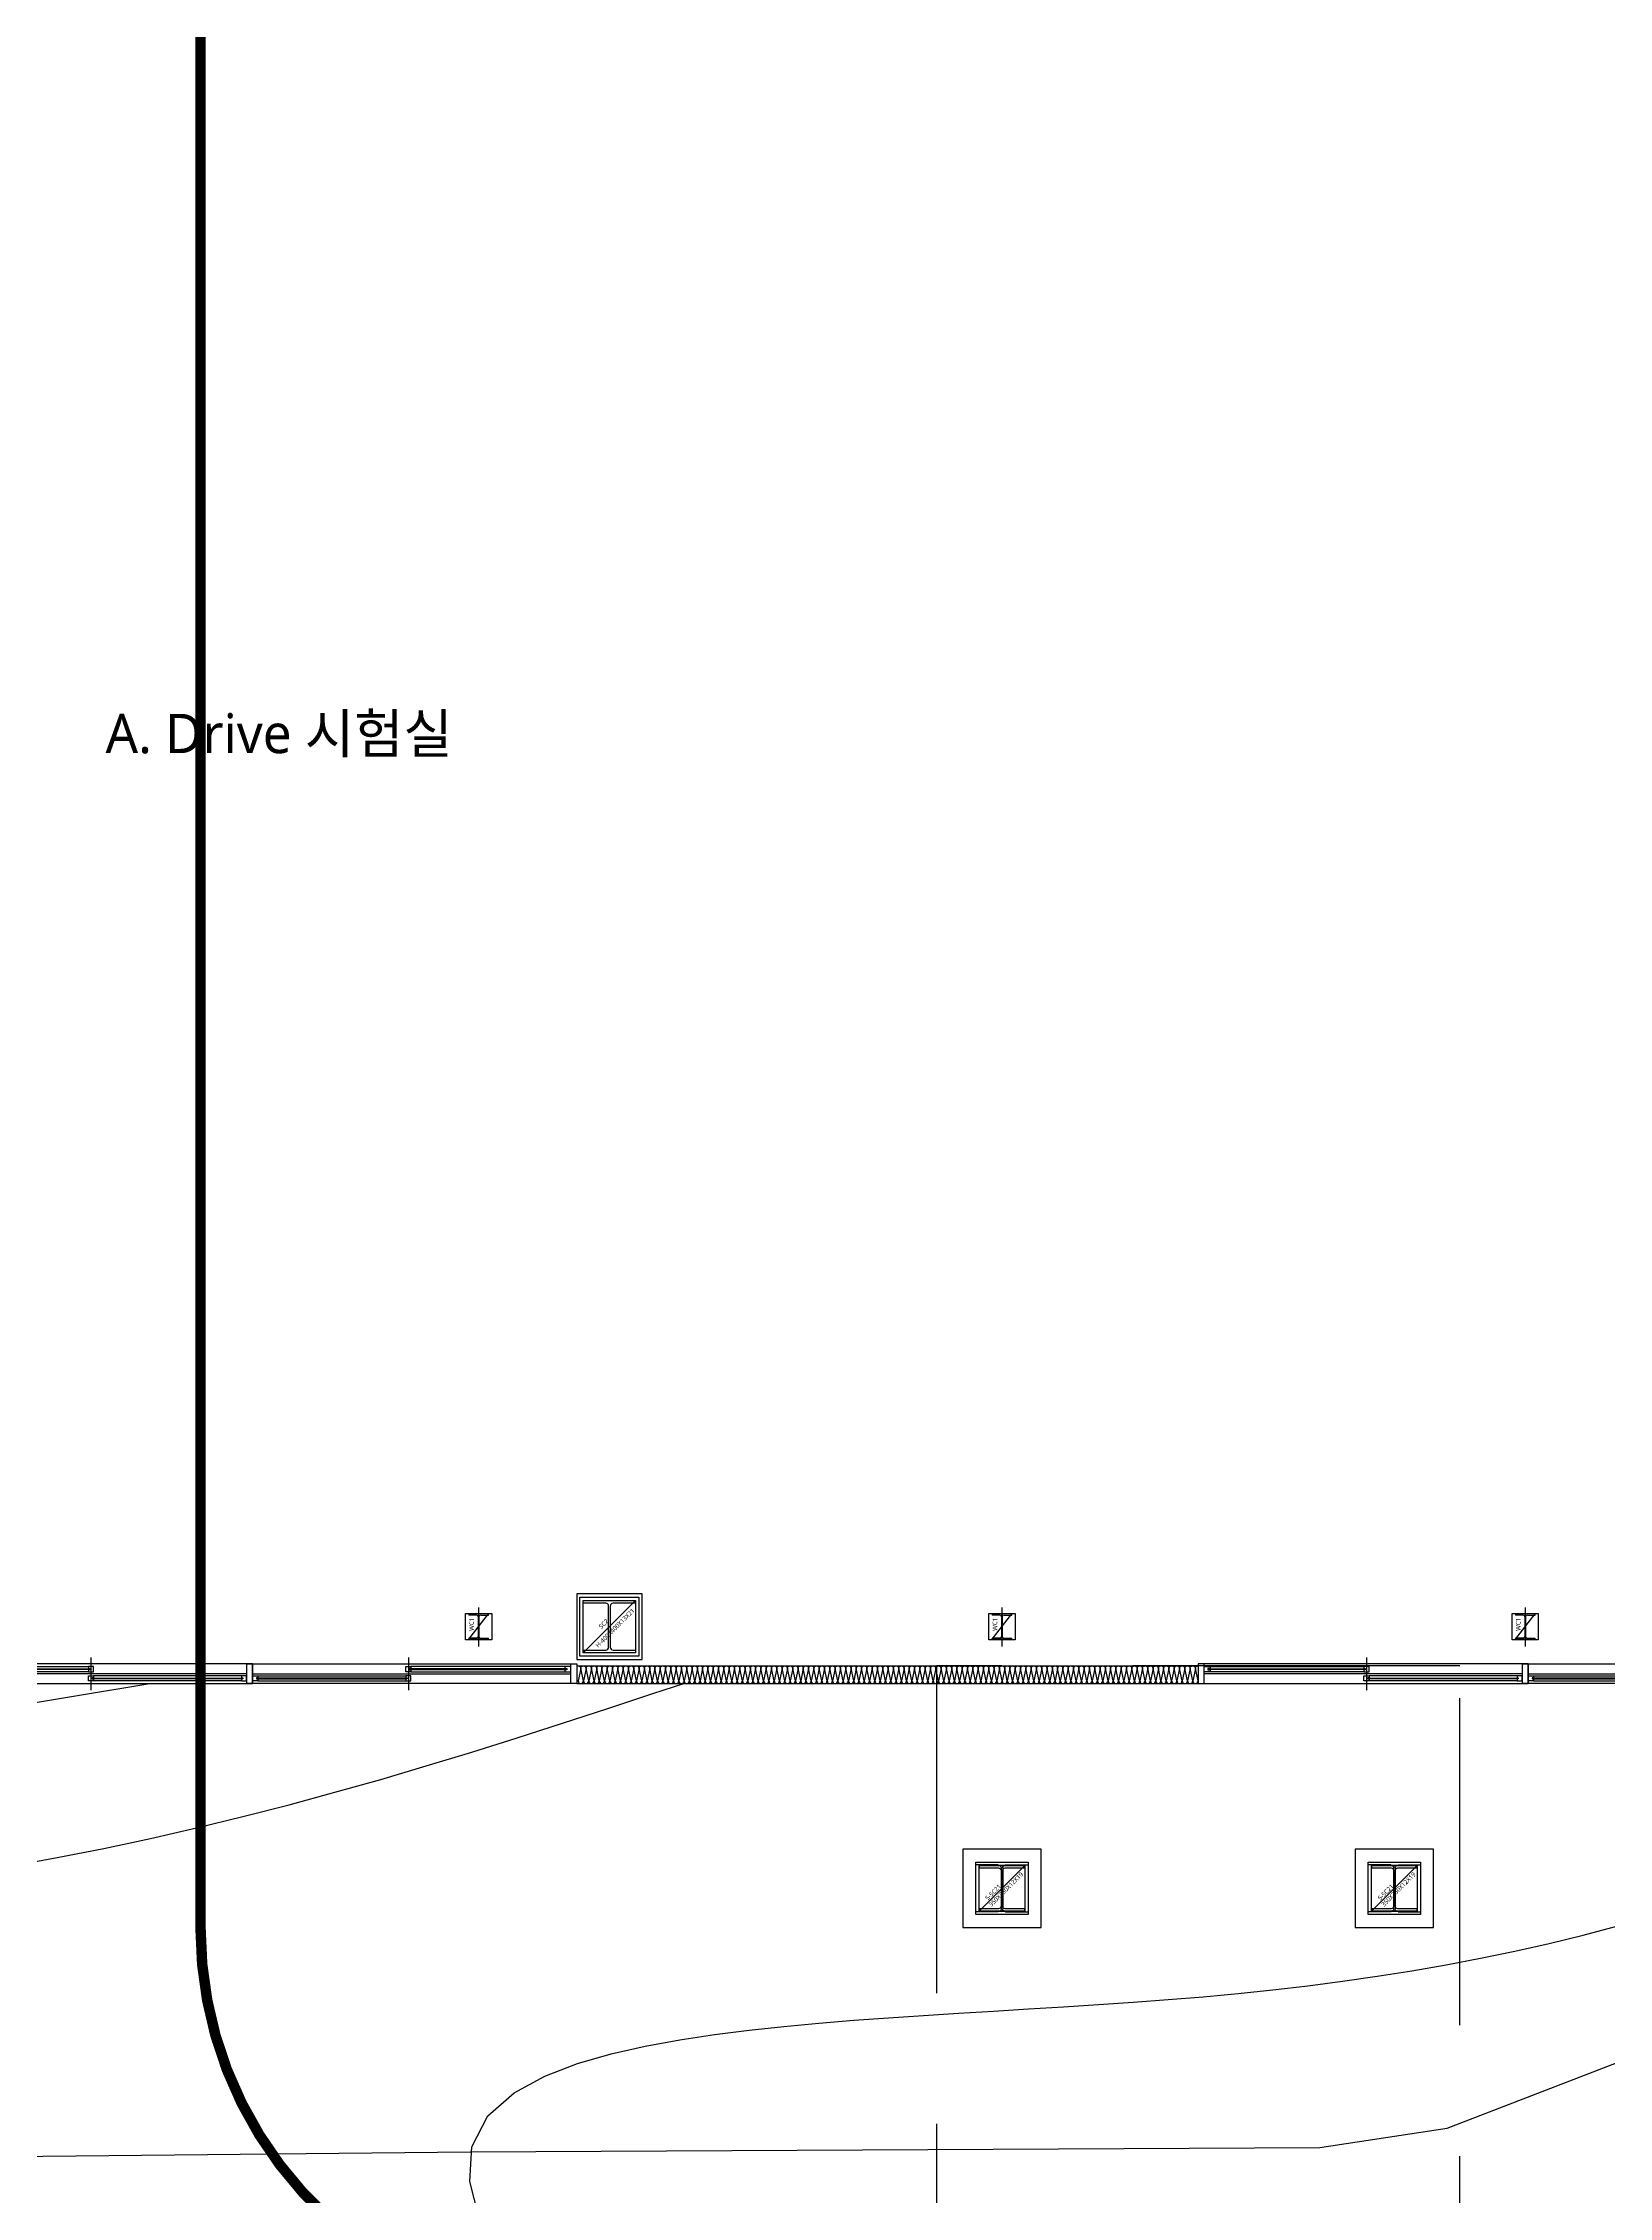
# Model space of a CAD drawing. Header units: millimetres. Extents: x 0 to 420500, y 0 to 297000.
# Drawn here: x 179441 to 191409, y 203396 to 219853 of the extents above; entities that cross this region are included whole.
import ezdxf
from ezdxf.enums import TextEntityAlignment as Align
from ezdxf.xclip import XClip

# ---------------------------------------------------------------- set-up
doc = ezdxf.new("R2010")
doc.units = ezdxf.units.MM
doc.header["$LTSCALE"] = 5000
doc.header["$XCLIPFRAME"] = 0
doc.linetypes.add('DASH', pattern=[0.35, 0.25, -0.1])
doc.layers.add('arch', color=8, linetype='Continuous')
doc.layers.add('TRAY', color=3, linetype='Continuous')
doc.layers.add('TXT-1', color=137, linetype='Continuous', plot=False)
doc.styles.add('스타일1', font='malgun.ttf')

# ---------------------------------------------------------------- blocks, each defined once
blk = doc.blocks.new('XR-현황측량도')
at = {"color": 0}
blk.add_lwpolyline([(151690, 74037), (154883, 74051), (162789, 74142), (171655, 74152), (178948, 74224), (185441, 74258), (186412, 74405), (193068, 76972, 0.271364), (196517, 81929), (196870, 86053), (196859, 91789), (196871, 109951), (196867, 116558), (196605, 121601), (196793, 126063), (196775, 130633), (196750, 139290), (196674, 147914), (196020, 149938)], format="xyb", dxfattribs=at)
blk.add_lwpolyline([(154883, 74051), (160043, 76594), (166254, 77087), (174070, 77402), (176496, 77803)], dxfattribs=at)
for points, elevation in [([(175431, 76408), (175788, 76474), (175788, 76474), (176145, 76544), (176145, 76544), (176501, 76620), (176501, 76620), (176855, 76701), (176855, 76701), (177209, 76787), (177209, 76787), (177561, 76877), (177561, 76877), (177912, 76972), (177912, 76972), (178262, 77071), (178262, 77071), (178610, 77174), (178610, 77174), (178958, 77280), (178958, 77280), (179305, 77389), (179305, 77389), (179651, 77500), (179651, 77500), (179997, 77612), (179997, 77612), (180343, 77726), (180343, 77726), (180579, 77803)], 93000), ([(179009, 73739), (178944, 73999), (178944, 73999), (178957, 74264), (178957, 74264), (179080, 74500), (179080, 74500), (179281, 74676), (179281, 74676), (179516, 74803), (179516, 74803), (179766, 74899), (179766, 74899), (180023, 74973), (180023, 74973), (180284, 75033), (180284, 75033), (180547, 75081), (180547, 75081), (180812, 75121), (180812, 75121), (181077, 75155), (181077, 75155), (181344, 75183), (181344, 75183), (181610, 75208), (181610, 75208), (181877, 75230), (181877, 75230), (182144, 75250), (182144, 75250), (182411, 75268), (182411, 75268), (182678, 75285), (182678, 75285), (182945, 75301), (182945, 75301), (183213, 75317), (183213, 75317), (183480, 75333), (183480, 75333), (183747, 75350), (183747, 75350), (184014, 75368), (184014, 75368), (184281, 75388), (184281, 75388), (184548, 75410), (184548, 75410), (184815, 75435), (184815, 75435), (185081, 75463), (185081, 75463), (185347, 75494), (185347, 75494), (185612, 75529), (185612, 75529), (185877, 75567), (185877, 75567), (186142, 75609), (186142, 75609), (186405, 75655), (186405, 75655), (186668, 75705), (186668, 75705), (186931, 75759), (186931, 75759), (187192, 75818), (187192, 75818), (187452, 75881), (187452, 75881), (187711, 75949)], 92000)]:
    blk.add_lwpolyline(points, dxfattribs=dict(at, elevation=elevation))
blk = doc.blocks.new('*U58')
at = {"color": 0}
for points in [[(-39048, 0, -0.414214), (-39063, 15), (-39048, 85, 1), (-39078, 85), (-39063, 15, -0.414214), (-39078, 0, 0.414214)], [(-39018, 0, -0.414214), (-39033, 15), (-39018, 85, 1), (-39048, 85), (-39033, 15, -0.414214), (-39048, 0, 0.414214)], [(-38988, 0, -0.414214), (-39003, 15), (-38988, 85, 1), (-39018, 85), (-39003, 15, -0.414214), (-39018, 0, 0.414214)], [(-38958, 0, -0.414214), (-38973, 15), (-38958, 85, 1), (-38988, 85), (-38973, 15, -0.414214), (-38988, 0, 0.414214)], [(-38928, 0, -0.414214), (-38943, 15), (-38928, 85, 1), (-38958, 85), (-38943, 15, -0.414214), (-38958, 0, 0.414214)], [(-38898, 0, -0.414214), (-38913, 15), (-38898, 85, 1), (-38928, 85), (-38913, 15, -0.414214), (-38928, 0, 0.414214)], [(-38868, 0, -0.414214), (-38883, 15), (-38868, 85, 1), (-38898, 85), (-38883, 15, -0.414214), (-38898, 0, 0.414214)], [(-38838, 0, -0.414214), (-38853, 15), (-38838, 85, 1), (-38868, 85), (-38853, 15, -0.414214), (-38868, 0, 0.414214)], [(-38808, 0, -0.414214), (-38823, 15), (-38808, 85, 1), (-38838, 85), (-38823, 15, -0.414214), (-38838, 0, 0.414214)], [(-38778, 0, -0.414214), (-38793, 15), (-38778, 85, 1), (-38808, 85), (-38793, 15, -0.414214), (-38808, 0, 0.414214)], [(-38748, 0, -0.414214), (-38763, 15), (-38748, 85, 1), (-38778, 85), (-38763, 15, -0.414214), (-38778, 0, 0.414214)], [(-38718, 0, -0.414214), (-38733, 15), (-38718, 85, 1), (-38748, 85), (-38733, 15, -0.414214), (-38748, 0, 0.414214)], [(-38688, 0, -0.414214), (-38703, 15), (-38688, 85, 1), (-38718, 85), (-38703, 15, -0.414214), (-38718, 0, 0.414214)], [(-38658, 0, -0.414214), (-38673, 15), (-38658, 85, 1), (-38688, 85), (-38673, 15, -0.414214), (-38688, 0, 0.414214)], [(-38628, 0, -0.414214), (-38643, 15), (-38628, 85, 1), (-38658, 85), (-38643, 15, -0.414214), (-38658, 0, 0.414214)], [(-38598, 0, -0.414214), (-38613, 15), (-38598, 85, 1), (-38628, 85), (-38613, 15, -0.414214), (-38628, 0, 0.414214)], [(-38568, 0, -0.414214), (-38583, 15), (-38568, 85, 1), (-38598, 85), (-38583, 15, -0.414214), (-38598, 0, 0.414214)], [(-38538, 0, -0.414214), (-38553, 15), (-38538, 85, 1), (-38568, 85), (-38553, 15, -0.414214), (-38568, 0, 0.414214)], [(-38508, 0, -0.414214), (-38523, 15), (-38508, 85, 1), (-38538, 85), (-38523, 15, -0.414214), (-38538, 0, 0.414214)], [(-38478, 0, -0.414214), (-38493, 15), (-38478, 85, 1), (-38508, 85), (-38493, 15, -0.414214), (-38508, 0, 0.414214)], [(-38448, 0, -0.414214), (-38463, 15), (-38448, 85, 1), (-38478, 85), (-38463, 15, -0.414214), (-38478, 0, 0.414214)], [(-38418, 0, -0.414214), (-38433, 15), (-38418, 85, 1), (-38448, 85), (-38433, 15, -0.414214), (-38448, 0, 0.414214)], [(-38388, 0, -0.414214), (-38403, 15), (-38388, 85, 1), (-38418, 85), (-38403, 15, -0.414214), (-38418, 0, 0.414214)], [(-38358, 0, -0.414214), (-38373, 15), (-38358, 85, 1), (-38388, 85), (-38373, 15, -0.414214), (-38388, 0, 0.414214)], [(-38328, 0, -0.414214), (-38343, 15), (-38328, 85, 1), (-38358, 85), (-38343, 15, -0.414214), (-38358, 0, 0.414214)], [(-38298, 0, -0.414214), (-38313, 15), (-38298, 85, 1), (-38328, 85), (-38313, 15, -0.414214), (-38328, 0, 0.414214)], [(-38268, 0, -0.414214), (-38283, 15), (-38268, 85, 1), (-38298, 85), (-38283, 15, -0.414214), (-38298, 0, 0.414214)], [(-38238, 0, -0.414214), (-38253, 15), (-38238, 85, 1), (-38268, 85), (-38253, 15, -0.414214), (-38268, 0, 0.414214)], [(-38208, 0, -0.414214), (-38223, 15), (-38208, 85, 1), (-38238, 85), (-38223, 15, -0.414214), (-38238, 0, 0.414214)], [(-38178, 0, -0.414214), (-38193, 15), (-38178, 85, 1), (-38208, 85), (-38193, 15, -0.414214), (-38208, 0, 0.414214)], [(-38148, 0, -0.414214), (-38163, 15), (-38148, 85, 1), (-38178, 85), (-38163, 15, -0.414214), (-38178, 0, 0.414214)], [(-38118, 0, -0.414214), (-38133, 15), (-38118, 85, 1), (-38148, 85), (-38133, 15, -0.414214), (-38148, 0, 0.414214)], [(-38088, 0, -0.414214), (-38103, 15), (-38088, 85, 1), (-38118, 85), (-38103, 15, -0.414214), (-38118, 0, 0.414214)], [(-38058, 0, -0.414214), (-38073, 15), (-38058, 85, 1), (-38088, 85), (-38073, 15, -0.414214), (-38088, 0, 0.414214)], [(-38028, 0, -0.414214), (-38043, 15), (-38028, 85, 1), (-38058, 85), (-38043, 15, -0.414214), (-38058, 0, 0.414214)], [(-37998, 0, -0.414214), (-38013, 15), (-37998, 85, 1), (-38028, 85), (-38013, 15, -0.414214), (-38028, 0, 0.414214)], [(-37968, 0, -0.414214), (-37983, 15), (-37968, 85, 1), (-37998, 85), (-37983, 15, -0.414214), (-37998, 0, 0.414214)], [(-37938, 0, -0.414214), (-37953, 15), (-37938, 85, 1), (-37968, 85), (-37953, 15, -0.414214), (-37968, 0, 0.414214)], [(-37908, 0, -0.414214), (-37923, 15), (-37908, 85, 1), (-37938, 85), (-37923, 15, -0.414214), (-37938, 0, 0.414214)], [(-37878, 0, -0.414214), (-37893, 15), (-37878, 85, 1), (-37908, 85), (-37893, 15, -0.414214), (-37908, 0, 0.414214)], [(-37848, 0, -0.414214), (-37863, 15), (-37848, 85, 1), (-37878, 85), (-37863, 15, -0.414214), (-37878, 0, 0.414214)], [(-37818, 0, -0.414214), (-37833, 15), (-37818, 85, 1), (-37848, 85), (-37833, 15, -0.414214), (-37848, 0, 0.414214)], [(-37788, 0, -0.414214), (-37803, 15), (-37788, 85, 1), (-37818, 85), (-37803, 15, -0.414214), (-37818, 0, 0.414214)], [(-37758, 0, -0.414214), (-37773, 15), (-37758, 85, 1), (-37788, 85), (-37773, 15, -0.414214), (-37788, 0, 0.414214)], [(-37728, 0, -0.414214), (-37743, 15), (-37728, 85, 1), (-37758, 85), (-37743, 15, -0.414214), (-37758, 0, 0.414214)], [(-37698, 0, -0.414214), (-37713, 15), (-37698, 85, 1), (-37728, 85), (-37713, 15, -0.414214), (-37728, 0, 0.414214)], [(-37668, 0, -0.414214), (-37683, 15), (-37668, 85, 1), (-37698, 85), (-37683, 15, -0.414214), (-37698, 0, 0.414214)], [(-37638, 0, -0.414214), (-37653, 15), (-37638, 85, 1), (-37668, 85), (-37653, 15, -0.414214), (-37668, 0, 0.414214)], [(-37608, 0, -0.414214), (-37623, 15), (-37608, 85, 1), (-37638, 85), (-37623, 15, -0.414214), (-37638, 0, 0.414214)], [(-37578, 0, -0.414214), (-37593, 15), (-37578, 85, 1), (-37608, 85), (-37593, 15, -0.414214), (-37608, 0, 0.414214)], [(-37548, 0, -0.414214), (-37563, 15), (-37548, 85, 1), (-37578, 85), (-37563, 15, -0.414214), (-37578, 0, 0.414214)], [(-37518, 0, -0.414214), (-37533, 15), (-37518, 85, 1), (-37548, 85), (-37533, 15, -0.414214), (-37548, 0, 0.414214)], [(-37488, 0, -0.414214), (-37503, 15), (-37488, 85, 1), (-37518, 85), (-37503, 15, -0.414214), (-37518, 0, 0.414214)], [(-37458, 0, -0.414214), (-37473, 15), (-37458, 85, 1), (-37488, 85), (-37473, 15, -0.414214), (-37488, 0, 0.414214)], [(-37428, 0, -0.414214), (-37443, 15), (-37428, 85, 1), (-37458, 85), (-37443, 15, -0.414214), (-37458, 0, 0.414214)], [(-37398, 0, -0.414214), (-37413, 15), (-37398, 85, 1), (-37428, 85), (-37413, 15, -0.414214), (-37428, 0, 0.414214)], [(-37368, 0, -0.414214), (-37383, 15), (-37368, 85, 1), (-37398, 85), (-37383, 15, -0.414214), (-37398, 0, 0.414214)], [(-37338, 0, -0.414214), (-37353, 15), (-37338, 85, 1), (-37368, 85), (-37353, 15, -0.414214), (-37368, 0, 0.414214)], [(-37308, 0, -0.414214), (-37323, 15), (-37308, 85, 1), (-37338, 85), (-37323, 15, -0.414214), (-37338, 0, 0.414214)], [(-37278, 0, -0.414214), (-37293, 15), (-37278, 85, 1), (-37308, 85), (-37293, 15, -0.414214), (-37308, 0, 0.414214)], [(-37248, 0, -0.414214), (-37263, 15), (-37248, 85, 1), (-37278, 85), (-37263, 15, -0.414214), (-37278, 0, 0.414214)], [(-37218, 0, -0.414214), (-37233, 15), (-37218, 85, 1), (-37248, 85), (-37233, 15, -0.414214), (-37248, 0, 0.414214)], [(-37188, 0, -0.414214), (-37203, 15), (-37188, 85, 1), (-37218, 85), (-37203, 15, -0.414214), (-37218, 0, 0.414214)], [(-37158, 0, -0.414214), (-37173, 15), (-37158, 85, 1), (-37188, 85), (-37173, 15, -0.414214), (-37188, 0, 0.414214)], [(-37128, 0, -0.414214), (-37143, 15), (-37128, 85, 1), (-37158, 85), (-37143, 15, -0.414214), (-37158, 0, 0.414214)], [(-37098, 0, -0.414214), (-37113, 15), (-37098, 85, 1), (-37128, 85), (-37113, 15, -0.414214), (-37128, 0, 0.414214)], [(-37068, 0, -0.414214), (-37083, 15), (-37068, 85, 1), (-37098, 85), (-37083, 15, -0.414214), (-37098, 0, 0.414214)], [(-37038, 0, -0.414214), (-37053, 15), (-37038, 85, 1), (-37068, 85), (-37053, 15, -0.414214), (-37068, 0, 0.414214)], [(-37008, 0, -0.414214), (-37023, 15), (-37008, 85, 1), (-37038, 85), (-37023, 15, -0.414214), (-37038, 0, 0.414214)], [(-36978, 0, -0.414214), (-36993, 15), (-36978, 85, 1), (-37008, 85), (-36993, 15, -0.414214), (-37008, 0, 0.414214)], [(-36948, 0, -0.414214), (-36963, 15), (-36948, 85, 1), (-36978, 85), (-36963, 15, -0.414214), (-36978, 0, 0.414214)], [(-36918, 0, -0.414214), (-36933, 15), (-36918, 85, 1), (-36948, 85), (-36933, 15, -0.414214), (-36948, 0, 0.414214)], [(-36888, 0, -0.414214), (-36903, 15), (-36888, 85, 1), (-36918, 85), (-36903, 15, -0.414214), (-36918, 0, 0.414214)], [(-36858, 0, -0.414214), (-36873, 15), (-36858, 85, 1), (-36888, 85), (-36873, 15, -0.414214), (-36888, 0, 0.414214)], [(-36828, 0, -0.414214), (-36843, 15), (-36828, 85, 1), (-36858, 85), (-36843, 15, -0.414214), (-36858, 0, 0.414214)], [(-36798, 0, -0.414214), (-36813, 15), (-36798, 85, 1), (-36828, 85), (-36813, 15, -0.414214), (-36828, 0, 0.414214)], [(-36768, 0, -0.414214), (-36783, 15), (-36768, 85, 1), (-36798, 85), (-36783, 15, -0.414214), (-36798, 0, 0.414214)], [(-36738, 0, -0.414214), (-36753, 15), (-36738, 85, 1), (-36768, 85), (-36753, 15, -0.414214), (-36768, 0, 0.414214)], [(-36708, 0, -0.414214), (-36723, 15), (-36708, 85, 1), (-36738, 85), (-36723, 15, -0.414214), (-36738, 0, 0.414214)], [(-36678, 0, -0.414214), (-36693, 15), (-36678, 85, 1), (-36708, 85), (-36693, 15, -0.414214), (-36708, 0, 0.414214)], [(-36648, 0, -0.414214), (-36663, 15), (-36648, 85, 1), (-36678, 85), (-36663, 15, -0.414214), (-36678, 0, 0.414214)], [(-36618, 0, -0.414214), (-36633, 15), (-36618, 85, 1), (-36648, 85), (-36633, 15, -0.414214), (-36648, 0, 0.414214)], [(-36588, 0, -0.414214), (-36603, 15), (-36588, 85, 1), (-36618, 85), (-36603, 15, -0.414214), (-36618, 0, 0.414214)], [(-36558, 0, -0.414214), (-36573, 15), (-36558, 85, 1), (-36588, 85), (-36573, 15, -0.414214), (-36588, 0, 0.414214)], [(-36528, 0, -0.414214), (-36543, 15), (-36528, 85, 1), (-36558, 85), (-36543, 15, -0.414214), (-36558, 0, 0.414214)], [(-36498, 0, -0.414214), (-36513, 15), (-36498, 85, 1), (-36528, 85), (-36513, 15, -0.414214), (-36528, 0, 0.414214)], [(-36468, 0, -0.414214), (-36483, 15), (-36468, 85, 1), (-36498, 85), (-36483, 15, -0.414214), (-36498, 0, 0.414214)], [(-36438, 0, -0.414214), (-36453, 15), (-36438, 85, 1), (-36468, 85), (-36453, 15, -0.414214), (-36468, 0, 0.414214)], [(-36408, 0, -0.414214), (-36423, 15), (-36408, 85, 1), (-36438, 85), (-36423, 15, -0.414214), (-36438, 0, 0.414214)], [(-36378, 0, -0.414214), (-36393, 15), (-36378, 85, 1), (-36408, 85), (-36393, 15, -0.414214), (-36408, 0, 0.414214)], [(-36348, 0, -0.414214), (-36363, 15), (-36348, 85, 1), (-36378, 85), (-36363, 15, -0.414214), (-36378, 0, 0.414214)], [(-36318, 0, -0.414214), (-36333, 15), (-36318, 85, 1), (-36348, 85), (-36333, 15, -0.414214), (-36348, 0, 0.414214)], [(-36288, 0, -0.414214), (-36303, 15), (-36288, 85, 1), (-36318, 85), (-36303, 15, -0.414214), (-36318, 0, 0.414214)], [(-36258, 0, -0.414214), (-36273, 15), (-36258, 85, 1), (-36288, 85), (-36273, 15, -0.414214), (-36288, 0, 0.414214)], [(-36228, 0, -0.414214), (-36243, 15), (-36228, 85, 1), (-36258, 85), (-36243, 15, -0.414214), (-36258, 0, 0.414214)], [(-36198, 0, -0.414214), (-36213, 15), (-36198, 85, 1), (-36228, 85), (-36213, 15, -0.414214), (-36228, 0, 0.414214)], [(-36168, 0, -0.414214), (-36183, 15), (-36168, 85, 1), (-36198, 85), (-36183, 15, -0.414214), (-36198, 0, 0.414214)], [(-36138, 0, -0.414214), (-36153, 15), (-36138, 85, 1), (-36168, 85), (-36153, 15, -0.414214), (-36168, 0, 0.414214)], [(-36108, 0, -0.414214), (-36123, 15), (-36108, 85, 1), (-36138, 85), (-36123, 15, -0.414214), (-36138, 0, 0.414214)], [(-36078, 0, -0.414214), (-36093, 15), (-36078, 85, 1), (-36108, 85), (-36093, 15, -0.414214), (-36108, 0, 0.414214)], [(-36048, 0, -0.414214), (-36063, 15), (-36048, 85, 1), (-36078, 85), (-36063, 15, -0.414214), (-36078, 0, 0.414214)], [(-36018, 0, -0.414214), (-36033, 15), (-36018, 85, 1), (-36048, 85), (-36033, 15, -0.414214), (-36048, 0, 0.414214)], [(-35988, 0, -0.414214), (-36003, 15), (-35988, 85, 1), (-36018, 85), (-36003, 15, -0.414214), (-36018, 0, 0.414214)], [(-35958, 0, -0.414214), (-35973, 15), (-35958, 85, 1), (-35988, 85), (-35973, 15, -0.414214), (-35988, 0, 0.414214)], [(-35928, 0, -0.414214), (-35943, 15), (-35928, 85, 1), (-35958, 85), (-35943, 15, -0.414214), (-35958, 0, 0.414214)], [(-35898, 0, -0.414214), (-35913, 15), (-35898, 85, 1), (-35928, 85), (-35913, 15, -0.414214), (-35928, 0, 0.414214)], [(-35868, 0, -0.414214), (-35883, 15), (-35868, 85, 1), (-35898, 85), (-35883, 15, -0.414214), (-35898, 0, 0.414214)], [(-35838, 0, -0.414214), (-35853, 15), (-35838, 85, 1), (-35868, 85), (-35853, 15, -0.414214), (-35868, 0, 0.414214)], [(-35808, 0, -0.414214), (-35823, 15), (-35808, 85, 1), (-35838, 85), (-35823, 15, -0.414214), (-35838, 0, 0.414214)], [(-35778, 0, -0.414214), (-35793, 15), (-35778, 85, 1), (-35808, 85), (-35793, 15, -0.414214), (-35808, 0, 0.414214)], [(-35748, 0, -0.414214), (-35763, 15), (-35748, 85, 1), (-35778, 85), (-35763, 15, -0.414214), (-35778, 0, 0.414214)], [(-35718, 0, -0.414214), (-35733, 15), (-35718, 85, 1), (-35748, 85), (-35733, 15, -0.414214), (-35748, 0, 0.414214)], [(-35688, 0, -0.414214), (-35703, 15), (-35688, 85, 1), (-35718, 85), (-35703, 15, -0.414214), (-35718, 0, 0.414214)], [(-35658, 0, -0.414214), (-35673, 15), (-35658, 85, 1), (-35688, 85), (-35673, 15, -0.414214), (-35688, 0, 0.414214)], [(-35628, 0, -0.414214), (-35643, 15), (-35628, 85, 1), (-35658, 85), (-35643, 15, -0.414214), (-35658, 0, 0.414214)], [(-35598, 0, -0.414214), (-35613, 15), (-35598, 85, 1), (-35628, 85), (-35613, 15, -0.414214), (-35628, 0, 0.414214)], [(-35568, 0, -0.414214), (-35583, 15), (-35568, 85, 1), (-35598, 85), (-35583, 15, -0.414214), (-35598, 0, 0.414214)]]:
    blk.add_lwpolyline(points, format="xyb", dxfattribs=at)
blk = doc.blocks.new('A$Cfef6c29d_1')
at = {"color": 0}
for p, q in [((40, 270), (40, 225)), ((190, 270), (40, 270)), ((40, 225), (190, 225)), ((190, 225), (190, 270)), ((-10, -965), (240, -965)), ((40, -2207), (40, -2252)), ((190, -2207), (40, -2207)), ((40, -2252), (190, -2252)), ((190, -2252), (190, -2207))]:
    blk.add_line(p, q, dxfattribs=at)
at = {"color": 0, "ltscale": 12}
for p, q in [((40, 225), (40, -2207)), ((115, 225), (115, -2207)), ((130, 185), (130, -945)), ((170, 185), (170, -945)), ((190, -2207), (190, 225)), ((60, -2160), (60, -985)), ((100, -985), (100, -2160))]:
    blk.add_line(p, q, dxfattribs=at)
at = {"color": 0}
for points in [[(130, 185), (146, 185), (146, 195), (155, 195), (155, 185), (170, 185), (170, 225), (130, 225), (130, 185)], [(60, -985), (76, -985), (76, -975), (85, -975), (85, -985), (100, -985), (100, -945), (60, -945), (60, -985)], [(130, -945), (146, -945), (146, -955), (155, -955), (155, -945), (170, -945), (170, -985), (130, -985), (130, -945)], [(60, -2160), (76, -2160), (76, -2177), (85, -2177), (85, -2160), (100, -2160), (100, -2207), (60, -2207), (60, -2160)]]:
    blk.add_lwpolyline(points, close=True, dxfattribs=at)
at = {"color": 0, "ltscale": 12}
for points in [[(148, -953), (148, 193), (153, 193), (153, -953)], [(78, -2168), (78, -977), (83, -977), (83, -2168)]]:
    blk.add_lwpolyline(points, close=True, dxfattribs=at)
at = {"color": 0}
for centre, start, end in [((147, 185), 0, 180), ((154, 185), 0, 180), ((77, -985), 0, 180), ((84, -985), 0, 180), ((147, -945), 180, 0), ((154, -945), 180, 0), ((77, -2160), 180, 0), ((84, -2160), 180, 0)]:
    blk.add_arc(centre, 1, start, end, dxfattribs=at)
blk = doc.blocks.new('1층 창문')
at = {"color": 0, "rotation": 270}
for p in [(99502, 42655, 1), (109252, 42655, 1)]:
    blk.add_blockref('A$Cfef6c29d_1', p, dxfattribs=at)
at = {"color": 0, "xscale": -1, "rotation": 90}
for p in [(99998, 42655, 1), (109748, 42655, 1)]:
    blk.add_blockref('A$Cfef6c29d_1', p, dxfattribs=at)
blk = doc.blocks.new('*U44')
at = {"color": 0}
for p, q in [((172, 379), (0, 379)), ((194, 357), (194, 43)), ((207, 357), (207, 43)), ((228, 379), (400, 379)), ((172, 21), (0, 21)), ((228, 21), (400, 21))]:
    blk.add_line(p, q, dxfattribs=at)
for points in [[(400, 379), (400, 400), (0, 400), (0, 379)], [(0, 21), (0, 0), (400, 0), (400, 21)]]:
    blk.add_lwpolyline(points, dxfattribs=at)
for centre, start, end in [((172, 357), 0, 90), ((228, 357), 90, 180), ((172, 43), 270, 0), ((228, 43), 180, 270)]:
    blk.add_arc(centre, 22, start, end, dxfattribs=at)
blk = doc.blocks.new('S-SC21')
at = {"color": 0}
blk.add_line((-175, -175), (175, 175), dxfattribs=at)
for points in [[(-200, 200), (200, 200), (200, -200), (-200, -200)], [(-175, 175), (175, 175), (175, -175), (-175, -175)]]:
    blk.add_lwpolyline(points, close=True, dxfattribs=at)
blk.add_lwpolyline([(-175, -175), (175, -175), (175, -156), (25, -156, -0.414214), (6, -137), (6, 137, -0.414214), (25, 156), (175, 156), (175, 175), (-175, 175), (-175, 156), (-25, 156, -0.414214), (-6, 137), (-6, -137, -0.414214), (-25, -156), (-175, -156)], format="xyb", close=True, dxfattribs=at)
at = {"color": 0, "style": '스타일1'}
for s, p in [('S-SC21', (-107, -94)), ('350X350X12X19', (-80, -143))]:
    blk.add_text(s, height=35, rotation=45, dxfattribs=at).set_placement(p)
blk = doc.blocks.new('S-SC2')
at = {"color": 0}
blk.add_line((-200, -200), (200, 200), dxfattribs=at)
for points in [[(-225, 225), (225, 225), (225, -225), (-225, -225)], [(-200, 200), (200, 200), (200, -200), (-200, -200)]]:
    blk.add_lwpolyline(points, close=True, dxfattribs=at)
blk.add_lwpolyline([(-200, -200), (-200, -179), (-28, -179, 0.414214), (-6, -157), (-6, 157, 0.414214), (-28, 179), (-200, 179), (-200, 200), (200, 200), (200, 179), (28, 179, 0.414214), (6, 157), (6, -157, 0.414214), (28, -179), (200, -179), (200, -200)], format="xyb", close=True, dxfattribs=at)
at = {"color": 0, "style": '스타일1'}
for s, p in [('H-400X400X13X21', (43, -10)), ('SC2', (-44, 22))]:
    blk.add_text(s, height=35, rotation=45, dxfattribs=at).set_placement(p, align=Align.MIDDLE_CENTER)
blk = doc.blocks.new('*U117')
at = {"color": 0}
for p, q in [((59, 185), (0, 185)), ((72, 172), (72, 22)), ((78, 172), (78, 22)), ((91, 185), (150, 185)), ((59, 9), (0, 9)), ((91, 9), (150, 9))]:
    blk.add_line(p, q, dxfattribs=at)
for points in [[(150, 185), (150, 194), (0, 194), (0, 185)], [(0, 9), (0, 0), (150, 0), (150, 9)]]:
    blk.add_lwpolyline(points, dxfattribs=at)
for centre, start, end in [((59, 172), 0, 90), ((91, 172), 90, 180), ((59, 22), 270, 0), ((91, 22), 180, 270)]:
    blk.add_arc(centre, 13, start, end, dxfattribs=at)
blk = doc.blocks.new('S-WC1')
at = {"color": 0}
for p, q in [((-75, -97), (75, 97)), ((0, 147), (0, -153))]:
    blk.add_line(p, q, dxfattribs=at)
blk.add_lwpolyline([(-100, 100), (100, 100), (100, -100), (-100, -100)], close=True, dxfattribs=at)
blk.add_blockref('*U117', (-75, -97), dxfattribs=at)
at = {"color": 0, "style": '스타일1'}
blk.add_text('WC1', height=35, rotation=90, dxfattribs=at).set_placement((-36, -32))
blk = doc.blocks.new('XR-PLAN', base_point=(461, 408))
at = {"layer": 'arch'}
for p, q in [((102250, 42600), (107000, 42600)), ((102250, 42465), (107000, 42465))]:
    blk.add_line(p, q, dxfattribs=at)
at = {"layer": 'arch', "ltscale": 3}
blk.add_lwpolyline([(102250, 42650), (102750, 42650), (102750, 43150), (102250, 43150)], close=True, dxfattribs=at)
at = {"layer": 'arch', "linetype": 'DASH', "ltscale": 2}
blk.add_lwpolyline([(109000, 11490), (109000, 42600), (105000, 42600), (105000, 11590)], dxfattribs=at)
at = {"layer": 'arch'}
for points in [[(105800, 40600), (105800, 41200), (105200, 41200), (105200, 40600)], [(108800, 40600), (108800, 41200), (108200, 41200), (108200, 40600)]]:
    blk.add_lwpolyline(points, close=True, dxfattribs=at)
ref = blk.add_blockref('XR-현황측량도', (-77510, -35338), dxfattribs=at)
XClip(ref).set_block_clipping_path([(86810.4680804907, 39538.2997129494), (224210.4680804907, 149938.2997129495)])
for name, p in [('1층 창문', (0, 0)), ('S-SC2', (102500, 42900)), ('S-WC1', (101500, 42900)), ('S-WC1', (105500, 42900)), ('S-WC1', (109500, 42900)), ('S-SC21', (105500, 40900)), ('S-SC21', (108500, 40900))]:
    blk.add_blockref(name, p, dxfattribs=at)
at = {"layer": 'arch', "xscale": 1.35, "yscale": 1.35, "zscale": 1.35, "rotation": 180}
blk.add_blockref('*U58', (54244, 42600), dxfattribs=at)
at = {"layer": 'arch', "xscale": -1, "rotation": 359.9999999999983}
for p in [(105700, 40700), (108700, 40700)]:
    blk.add_blockref('*U44', p, dxfattribs=at)
at = {"layer": 'TXT-1', "style": '스타일1'}
blk.add_text('A. Drive 시험실', height=300, dxfattribs=at).set_placement((99975, 49724), align=Align.MIDDLE_CENTER)
blk = doc.blocks.new('XR-배치도', base_point=(461, 408))
ref = blk.add_blockref('XR-PLAN', (281311, 275111), dxfattribs=dict(rotation=47.15620461600879))
XClip(ref).set_block_clipping_path([(10268.6550578449, 25854.0591988688), (121697.9567652801, 114201.9318804346)])

msp = doc.modelspace()

# ---------------------------------------------------------------- linework, layer by layer
at = {"const_width": 80}
msp.add_lwpolyline([(180644, 222928), (180644, 205450, 0.414214), (183644, 202450), (192234, 202450, -0.414214), (195234, 199450), (195234, 196544)], format="xyb", dxfattribs=at)

# ---------------------------------------------------------------- block references
at = {"layer": 'TRAY'}
ref = msp.add_blockref('XR-배치도', (-310663, 184385), dxfattribs=dict(at, rotation=312.8437953840571))
XClip(ref).set_block_clipping_path([(355016.7243769546, 126994.5435289501), (152650.6807000034, 314675.0815890764), (386231.3503509208, 566532.8207304992), (588597.394027872, 378852.2826703729)])

doc.saveas('drawing.dxf')
